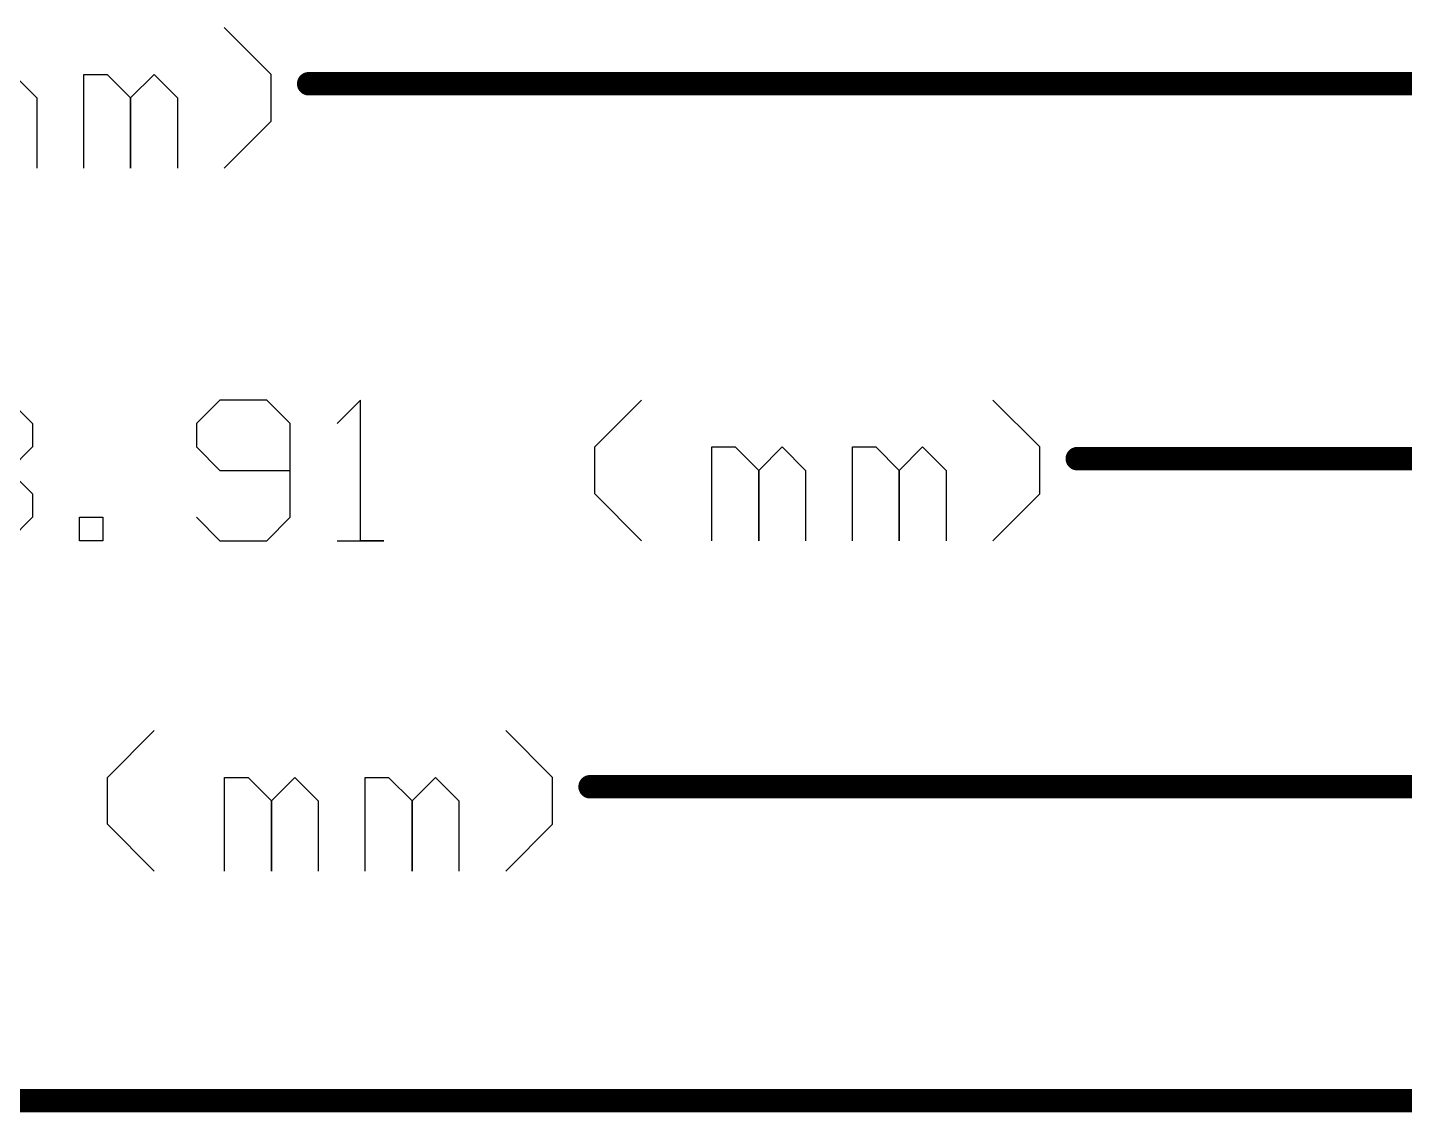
# Model space of a CAD drawing. Header units: millimetres. Extents: x 9.08 to 12.48, y 2.73 to 6.
# Drawn here: x 10.868 to 11.455, y 5.531 to 5.994 of the extents above; entities that cross this region are included whole.
import ezdxf

# ---------------------------------------------------------------- set-up
doc = ezdxf.new("R2010")
doc.units = ezdxf.units.MM
doc.header["$MEASUREMENT"] = 0
for name, color, linetype in [('Mechanical1', 6, 'Continuous'), ('MultiLayer', 9, 'Continuous'), ('TopOverlay', 2, 'Continuous')]:
    doc.layers.add(name, color=color, linetype=linetype)

# ---------------------------------------------------------------- blocks, each defined once
blk = doc.blocks.new('ESP32_WROOM_32__16MB__46')
at = {"layer": 'TopOverlay', "const_width": 0.01}
blk.add_lwpolyline([(-0.35564, 0.64469), (0.36481, 0.64469)], dxfattribs=at)

msp = doc.modelspace()

# ---------------------------------------------------------------- linework, layer by layer
at = {"layer": 'Mechanical1'}
for p, q in [((10.97183, 5.974), (10.95183, 5.99399)), ((10.86186, 5.974), (10.87186, 5.964)), ((10.89185, 5.93401), (10.89185, 5.974)), ((10.89185, 5.974), (10.90185, 5.974)), ((10.90185, 5.974), (10.91185, 5.964)), ((10.91185, 5.964), (10.92184, 5.974)), ((10.92184, 5.974), (10.93184, 5.964)), ((10.97183, 5.954), (10.97183, 5.974)), ((10.87186, 5.964), (10.87186, 5.93401)), ((10.91185, 5.964), (10.91185, 5.93401)), ((10.91185, 5.93401), (10.91185, 5.964)), ((10.93184, 5.964), (10.93184, 5.93401)), ((10.95183, 5.93401), (10.97183, 5.954)), ((10.85997, 5.83498), (10.86997, 5.82498)), ((10.94994, 5.83498), (10.93994, 5.82498)), ((10.96994, 5.83498), (10.94994, 5.83498)), ((10.97993, 5.82498), (10.96994, 5.83498)), ((11.00992, 5.83498), (10.99993, 5.82498)), ((11.00992, 5.775), (11.00992, 5.83498)), ((11.10989, 5.81499), (11.12988, 5.83498)), ((11.29983, 5.81499), (11.27984, 5.83498)), ((10.86997, 5.82498), (10.86997, 5.81499)), ((10.93994, 5.82498), (10.93994, 5.81499)), ((10.97993, 5.785), (10.97993, 5.82498)), ((10.86997, 5.81499), (10.85997, 5.80499)), ((10.93994, 5.81499), (10.94994, 5.80499)), ((11.10989, 5.79499), (11.10989, 5.81499)), ((11.15987, 5.775), (11.15987, 5.81499)), ((11.15987, 5.81499), (11.16987, 5.81499)), ((11.16987, 5.81499), (11.17987, 5.80499)), ((11.17987, 5.80499), (11.18986, 5.81499)), ((11.18986, 5.81499), (11.19986, 5.80499)), ((11.21985, 5.775), (11.21985, 5.81499)), ((11.21985, 5.81499), (11.22985, 5.81499)), ((11.22985, 5.81499), (11.23985, 5.80499)), ((11.23985, 5.80499), (11.24984, 5.81499)), ((11.24984, 5.81499), (11.25984, 5.80499)), ((11.29983, 5.79499), (11.29983, 5.81499)), ((10.85997, 5.80499), (10.86997, 5.79499)), ((10.94994, 5.80499), (10.97993, 5.80499)), ((11.17987, 5.80499), (11.17987, 5.775)), ((11.17987, 5.775), (11.17987, 5.80499)), ((11.19986, 5.80499), (11.19986, 5.775)), ((11.23985, 5.80499), (11.23985, 5.775)), ((11.23985, 5.775), (11.23985, 5.80499)), ((11.25984, 5.80499), (11.25984, 5.775)), ((10.86997, 5.79499), (10.86997, 5.785)), ((11.12988, 5.775), (11.10989, 5.79499)), ((11.27984, 5.775), (11.29983, 5.79499)), ((10.86997, 5.785), (10.85997, 5.775)), ((10.88996, 5.775), (10.88996, 5.785)), ((10.88996, 5.785), (10.89996, 5.785)), ((10.89996, 5.785), (10.89996, 5.775)), ((10.93994, 5.785), (10.94994, 5.775)), ((10.96994, 5.775), (10.97993, 5.785)), ((10.89996, 5.775), (10.88996, 5.775)), ((10.94994, 5.775), (10.96994, 5.775)), ((10.99993, 5.775), (11.01992, 5.775)), ((11.01992, 5.775), (11.00992, 5.775)), ((10.90197, 5.674), (10.92196, 5.69399)), ((11.09191, 5.674), (11.07191, 5.69399)), ((10.90197, 5.654), (10.90197, 5.674)), ((10.95195, 5.63401), (10.95195, 5.674)), ((10.95195, 5.674), (10.96195, 5.674)), ((10.96195, 5.674), (10.97195, 5.664)), ((10.97195, 5.664), (10.98194, 5.674)), ((10.98194, 5.674), (10.99194, 5.664)), ((11.01193, 5.63401), (11.01193, 5.674)), ((11.01193, 5.674), (11.02193, 5.674)), ((11.02193, 5.674), (11.03193, 5.664)), ((11.03193, 5.664), (11.04192, 5.674)), ((11.04192, 5.674), (11.05192, 5.664)), ((11.09191, 5.654), (11.09191, 5.674)), ((10.97195, 5.664), (10.97195, 5.63401)), ((10.97195, 5.63401), (10.97195, 5.664)), ((10.99194, 5.664), (10.99194, 5.63401)), ((11.03193, 5.664), (11.03193, 5.63401)), ((11.03193, 5.63401), (11.03193, 5.664)), ((11.05192, 5.664), (11.05192, 5.63401)), ((10.92196, 5.63401), (10.90197, 5.654)), ((11.07191, 5.63401), (11.09191, 5.654))]:
    msp.add_line(p, q, dxfattribs=at)
at = {"layer": 'Mechanical1', "const_width": 0.01}
for points in [[(10.98783, 5.97), (12.10098, 5.97)], [(11.31583, 5.81), (12.10098, 5.81)], [(11.10791, 5.67), (11.98287, 5.67)]]:
    msp.add_lwpolyline(points, dxfattribs=at)
at = {"layer": 'Mechanical1', "const_width": 0.005}
for points in [[(10.98533, 5.97, 1), (10.99033, 5.97, 1)], [(11.31333, 5.81, 1), (11.31833, 5.81, 1)], [(11.10541, 5.67, 1), (11.11041, 5.67, 1)]]:
    msp.add_lwpolyline(points, format="xyb", close=True, dxfattribs=at)
at = {"layer": 'MultiLayer'}
msp.add_line((10.797, 5.54), (11.527, 5.54), dxfattribs=at)

# ---------------------------------------------------------------- block references
at = {"rotation": 360}
msp.add_blockref('ESP32_WROOM_32__16MB__46', (11.156, 4.89131), dxfattribs=at)

doc.saveas('drawing.dxf')
